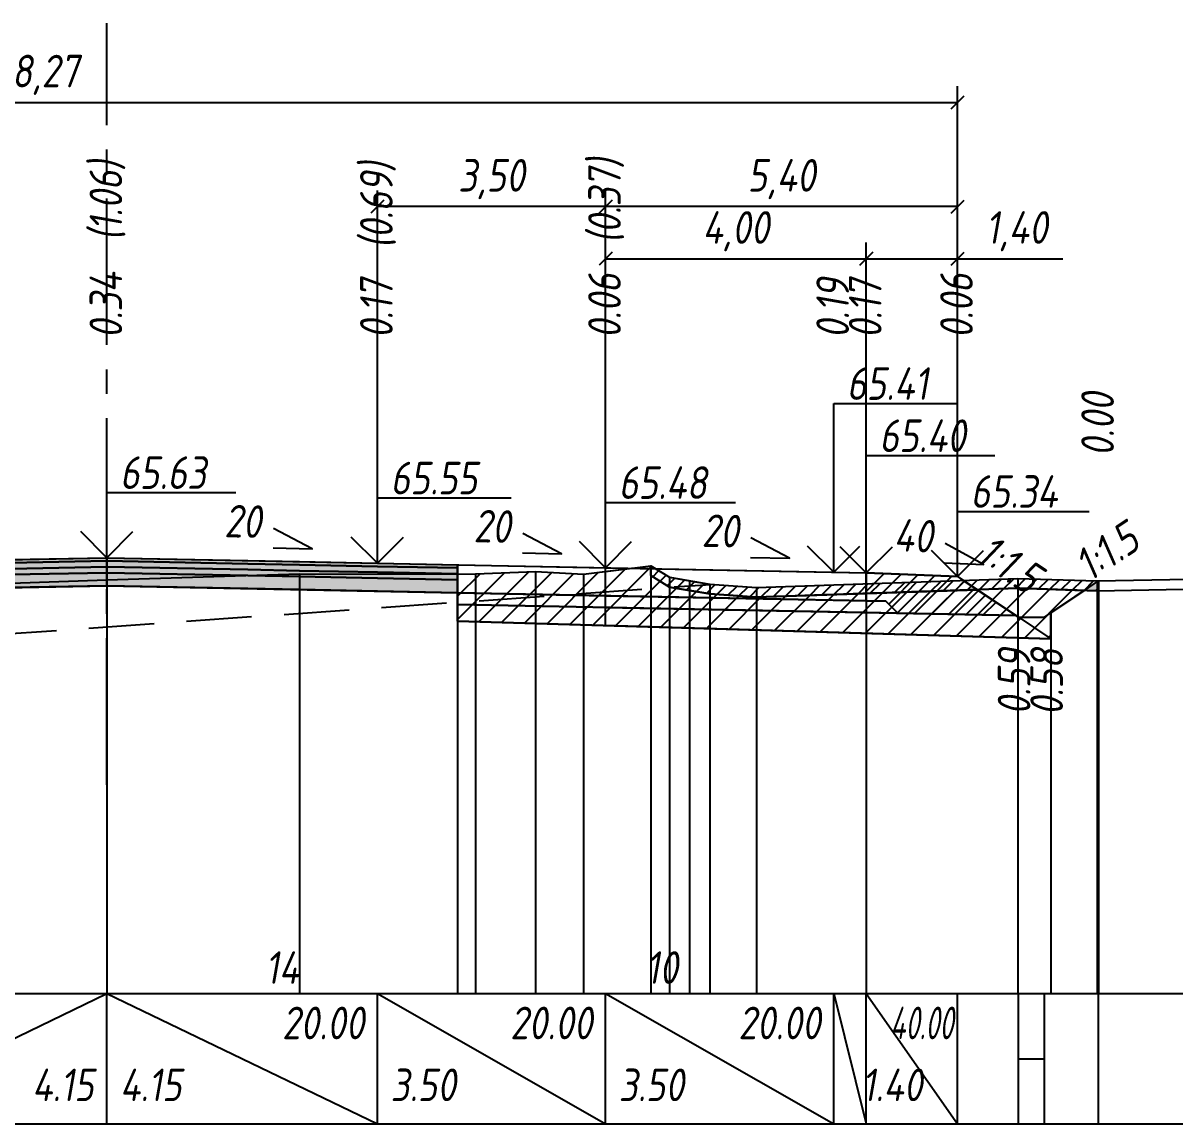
# Model space of a CAD drawing. Extents: x -717 to 1451, y -133302 to 233.
# Drawn here: x 190.6 to 278.9, y -125533 to -125448.5 of the extents above; entities that cross this region are included whole.
import ezdxf
from ezdxf.enums import TextEntityAlignment as Align

# ---------------------------------------------------------------- set-up
doc = ezdxf.new("R2010")
doc.units = 0
doc.linetypes.add('осевая2', pattern=[1.125, 0.75, -0.125, 0.125, -0.125])
doc.linetypes.add('штриховая', pattern=[0.75, 0.5, -0.25])
for name, color, linetype in [('Интерполированный поперечник', 2, 'Continuous'), ('Код_514', 1, 'Continuous'), ('Контур_0', 7, 'Continuous'), ('Контур_2564', 7, 'Continuous'), ('Контур_2660', 7, 'Continuous'), ('Контур_2665', 7, 'Continuous'), ('Контур_400', 7, 'Continuous'), ('Контур_508', 7, 'Continuous'), ('Контур_512', 7, 'Continuous'), ('Контур_513', 7, 'Continuous'), ('Красный поперечник', 1, 'Continuous'), ('Объём_2501', 7, 'Continuous'), ('Объём_2564', 7, 'Continuous'), ('Объём_2650', 7, 'Continuous'), ('Объём_2660', 7, 'Continuous'), ('Объём_2661', 7, 'Continuous'), ('Объём_2662', 7, 'Continuous'), ('Объём_2663', 7, 'Continuous'), ('Объём_2664', 7, 'Continuous'), ('Объём_2665', 7, 'Continuous'), ('Объём_2666', 7, 'Continuous'), ('Объём_2667', 7, 'Continuous'), ('Объём_2668', 7, 'Continuous'), ('Объём_2669', 7, 'Continuous'), ('Объём_2675', 7, 'Continuous'), ('Объём_2753', 7, 'Continuous'), ('Ось', 1, 'осевая2'), ('Откосы', 7, 'Continuous'), ('Отметки покрытия', 7, 'Continuous'), ('Рабочие отметки', 7, 'Continuous'), ('Рабочие отметки доп.', 7, 'Continuous'), ('Слои выравнивания', 7, 'Continuous'), ('Таблица', 7, 'Continuous'), ('Уклоны проезжей части', 7, 'Continuous'), ('Черный поперечник', 3, 'Continuous')]:
    doc.layers.add(name, color=color, linetype=linetype)
for name, color, linetype, true_color in [('Контур_2540', 2, 'Continuous', 0xffff00), ('Контур_2560', 2, 'Continuous', 0xffff00), ('Контур_2561', 7, 'Continuous', 0xff8040), ('Контур_2562', 3, 'Continuous', 0x00ff00), ('Контур_2563', 7, 'Continuous', 0xff8000), ('Контур_2570', 7, 'Continuous', 0x80ff00), ('Контур_2725', 7, 'Continuous', 0x323232), ('Контур_2736', 4, 'Continuous', 0x00ffff), ('Контур_2737', 4, 'Continuous', 0x00ffff), ('Контур_2738', 4, 'Continuous', 0x00ffff), ('Контур_2739', 4, 'Continuous', 0x00ffff), ('Контур_2741', 4, 'Continuous', 0x00ffff), ('Контур_2742', 4, 'Continuous', 0x00ffff), ('Контур_2743', 4, 'Continuous', 0x00ffff), ('Контур_2744', 7, 'Continuous', 0xa4ffff), ('Контур_2745', 7, 'Continuous', 0xa4ffff), ('Контур_2747', 4, 'Continuous', 0x00ffff), ('Контур_2748', 4, 'Continuous', 0x00ffff), ('Контур_2749', 4, 'Continuous', 0x00ffff), ('Контур_2750', 4, 'Continuous', 0x00ffff), ('Контур_2751', 4, 'Continuous', 0x00ffff), ('Контур_2752', 4, 'Continuous', 0x00ffff), ('Контур_2760', 7, 'Continuous', 0x323232), ('Контур_2761', 7, 'Continuous', 0x323232), ('Контур_2762', 7, 'Continuous', 0x323232), ('Контур_2763', 7, 'Continuous', 0x323232), ('Контур_402', 7, 'Continuous', 0xff6464), ('Контур_703', 4, 'Continuous', 0x00ffff), ('Контур_705', 4, 'Continuous', 0x00ffff), ('Контур_707', 4, 'Continuous', 0x00ffff), ('Контур_720', 131, 'Continuous', 0xaaffff), ('Объём_2500', 7, 'Continuous', 0xc0c0c0), ('Объём_2520', 7, 'Continuous', 0x80ffff), ('Объём_2540', 2, 'Continuous', 0xffff00), ('Объём_2560', 2, 'Continuous', 0xffff00), ('Объём_2561', 7, 'Continuous', 0xff8040), ('Объём_2562', 3, 'Continuous', 0x00ff00), ('Объём_2563', 7, 'Continuous', 0xff8000), ('Объём_2570', 7, 'Continuous', 0x80ff00), ('Объём_2600', 7, 'Continuous', 0x808000), ('Объём_2746', 2, 'Continuous', 0xffff00)]:
    doc.layers.add(name, color=color, linetype=linetype, true_color=true_color)
doc.styles.get("Standard").update_dxf_attribs({"font": 'txt', "height": 2.5})
doc.styles.add('М', font='romand.shx', dxfattribs={"width": 0.8, "oblique": 10, "height": 2.5})
doc.dimstyles.new('ISO-25', dxfattribs={"dimtxt": 2.5, "dimasz": 2.5, "dimexe": 1.25, "dimexo": 0.625, "dimtad": 1, "dimtxsty": 'Standard', "dimcen": 2.5, "dimadec": 0, "dimazin": 0, "dimtfac": 1, "dimtmove": 0, "dimatfit": 3, "dimfxl": 1, "dimarcsym": 0})

# ---------------------------------------------------------------- blocks, each defined once
blk = doc.blocks.new('_Oblique')
at = {"color": 0, "linetype": 'ByBlock', "lineweight": -2}
blk.add_line((-0.5, -0.5), (0.5, 0.5), dxfattribs=at)
blk = doc.blocks.new('*D3964')
at = {"color": 0, "lineweight": -2, "transparency": 16777216}
for p, q in [((255.244, -125490.149), (255.244, -125465.359)), ((262.244, -125490.429), (262.244, -125465.359)), ((255.244, -125466.609), (262.244, -125466.609)), ((262.244, -125466.609), (270.324, -125466.609))]:
    blk.add_line(p, q, dxfattribs=at)
at = {"layer": 'Defpoints', "color": 0, "transparency": 16777216}
for p in [(262.244, -125466.609), (255.244, -125490.774), (262.244, -125491.054)]:
    blk.add_point(p, dxfattribs=at)
at = {"color": 0, "lineweight": -2, "transparency": 16777216, "rotation": 180}
blk.add_blockref('_Oblique', (255.244, -125466.609), dxfattribs=at)
at = {"color": 0, "lineweight": -2, "transparency": 16777216}
blk.add_blockref('_Oblique', (262.244, -125466.609), dxfattribs=at)
at = {"color": 0, "transparency": 16777216, "insert": (266.784, -125464.496), "char_height": 2.5, "width": 8.75, "attachment_point": 5, "style": 'М'}
blk.add_mtext('1,40', dxfattribs=at)
blk = doc.blocks.new('*D3966')
at = {"color": 0, "lineweight": -2, "transparency": 16777216}
for p, q in [((235.244, -125489.749), (235.244, -125465.359)), ((255.244, -125490.149), (255.244, -125465.359)), ((235.244, -125466.609), (255.244, -125466.609))]:
    blk.add_line(p, q, dxfattribs=at)
at = {"layer": 'Defpoints', "color": 0, "transparency": 16777216}
for p in [(255.244, -125466.609), (235.244, -125490.374), (255.244, -125490.774)]:
    blk.add_point(p, dxfattribs=at)
at = {"color": 0, "lineweight": -2, "transparency": 16777216, "rotation": 180}
blk.add_blockref('_Oblique', (235.244, -125466.609), dxfattribs=at)
at = {"color": 0, "lineweight": -2, "transparency": 16777216}
blk.add_blockref('_Oblique', (255.244, -125466.609), dxfattribs=at)
at = {"color": 0, "transparency": 16777216, "insert": (245.244, -125464.496), "char_height": 2.5, "width": 9.16667, "attachment_point": 5, "style": 'М'}
blk.add_mtext('4,00', dxfattribs=at)
blk = doc.blocks.new('*D3968')
at = {"color": 0, "lineweight": -2, "transparency": 16777216}
for p, q in [((217.744, -125489.399), (217.744, -125461.359)), ((235.244, -125489.749), (235.244, -125461.359)), ((235.244, -125462.609), (217.744, -125462.609))]:
    blk.add_line(p, q, dxfattribs=at)
at = {"layer": 'Defpoints', "color": 0, "transparency": 16777216}
for p in [(217.744, -125462.609), (217.744, -125490.024), (235.244, -125490.374)]:
    blk.add_point(p, dxfattribs=at)
at = {"color": 0, "lineweight": -2, "transparency": 16777216, "rotation": 180}
blk.add_blockref('_Oblique', (217.744, -125462.609), dxfattribs=at)
at = {"color": 0, "lineweight": -2, "transparency": 16777216}
blk.add_blockref('_Oblique', (235.244, -125462.609), dxfattribs=at)
at = {"color": 0, "transparency": 16777216, "insert": (226.494, -125460.496), "char_height": 2.5, "width": 9.58333, "attachment_point": 5, "style": 'М'}
blk.add_mtext('3,50', dxfattribs=at)
blk = doc.blocks.new('*D3969')
at = {"color": 0, "lineweight": -2, "transparency": 16777216}
for p, q in [((235.244, -125489.749), (235.244, -125461.359)), ((262.244, -125490.429), (262.244, -125461.359)), ((262.244, -125462.609), (235.244, -125462.609))]:
    blk.add_line(p, q, dxfattribs=at)
at = {"layer": 'Defpoints', "color": 0, "transparency": 16777216}
for p in [(235.244, -125462.609), (235.244, -125490.374), (262.244, -125491.054)]:
    blk.add_point(p, dxfattribs=at)
at = {"color": 0, "lineweight": -2, "transparency": 16777216, "rotation": 180}
blk.add_blockref('_Oblique', (235.244, -125462.609), dxfattribs=at)
at = {"color": 0, "lineweight": -2, "transparency": 16777216}
blk.add_blockref('_Oblique', (262.244, -125462.609), dxfattribs=at)
at = {"color": 0, "transparency": 16777216, "insert": (248.744, -125460.496), "char_height": 2.5, "width": 9.58333, "attachment_point": 5, "style": 'М'}
blk.add_mtext('5,40', dxfattribs=at)
blk = doc.blocks.new('*D3971')
at = {"color": 0, "lineweight": -2, "transparency": 16777216}
for p, q in [((120.901, -125490.863), (120.901, -125453.359)), ((262.244, -125490.429), (262.244, -125453.359)), ((120.901, -125454.609), (262.244, -125454.609))]:
    blk.add_line(p, q, dxfattribs=at)
at = {"layer": 'Defpoints', "color": 0, "transparency": 16777216}
for p in [(262.244, -125454.609), (120.901, -125491.488), (262.244, -125491.054)]:
    blk.add_point(p, dxfattribs=at)
at = {"color": 0, "lineweight": -2, "transparency": 16777216, "rotation": 180}
blk.add_blockref('_Oblique', (120.901, -125454.609), dxfattribs=at)
at = {"color": 0, "lineweight": -2, "transparency": 16777216}
blk.add_blockref('_Oblique', (262.244, -125454.609), dxfattribs=at)
at = {"color": 0, "transparency": 16777216, "insert": (191.572, -125452.496), "char_height": 2.5, "width": 12.5, "attachment_point": 5, "style": 'М'}
blk.add_mtext('28,27', dxfattribs=at)

msp = doc.modelspace()

# ---------------------------------------------------------------- hatches: boundary and pattern name
at = {"layer": 'Объём_2563'}
h = msp.add_hatch(dxfattribs=at)
h.set_pattern_fill('ANSI31', color=256, scale=0.3)
h.paths.add_polyline_path([(136.325, -125493.81), (115.577, -125494.225), (120.901, -125490.676), (123.727, -125490.353), (123.727, -125490.853), (123.227, -125490.853), (123.227, -125491.853), (124.627, -125491.853), (124.627, -125491.285), (133.623, -125491.107), (133.623, -125491.647), (135.023, -125491.647), (135.023, -125491.025), (137.844, -125490.899), (137.845, -125491.713), (137.345, -125491.713), (137.346, -125492.713), (138.744, -125492.712), (138.744, -125492.862), (137.244, -125492.892)])
h.paths.add_polyline_path([(256.744, -125492.892), (255.244, -125492.862), (255.244, -125490.712), (262.244, -125490.992), (266.744, -125493.992), (257.662, -125493.81)])
at = {"layer": 'Объём_2570'}
h = msp.add_hatch(dxfattribs=at)
h.set_pattern_fill('ANSI31', color=256, scale=0.2)
h.paths.add_polyline_path([(121.611, -125493.934), (109.49, -125500.368), (105.783, -125501.996), (105, -125502.026), (105, -125501.276), (105.783, -125501.246), (109.49, -125499.618), (121.611, -125493.184)])
h.paths.add_polyline_path([(273.067, -125492.08), (272.957, -125492.082), (266.87, -125491.896), (246.831, -125492.572), (243.254, -125492.329), (240.144, -125491.798), (238.73, -125490.916), (238.73, -125490.166), (240.144, -125491.048), (243.254, -125491.579), (246.831, -125491.822), (266.87, -125491.146), (272.957, -125491.332), (273.067, -125491.33)])
at = {"layer": 'Объём_2600'}
h = msp.add_hatch(dxfattribs=at)
h.set_pattern_fill('ANSI31', color=6, scale=0.4)
h.paths.add_polyline_path([(139.664, -125495.317), (117.769, -125495.974), (121.611, -125493.934), (121.611, -125493.184), (130.175, -125492.922), (139.164, -125492.103), (139.664, -125492.853)])
h.paths.add_polyline_path([(269.41, -125493.768), (269.41, -125495.769), (223.896, -125494.404), (223.896, -125490.818), (225.266, -125490.774), (229.865, -125490.598), (233.556, -125490.813), (238.73, -125490.166), (238.73, -125490.916), (240.144, -125491.798), (243.254, -125492.329), (246.831, -125492.572), (266.87, -125491.896), (271.984, -125492.052)])
h = msp.add_hatch(dxfattribs=at)
h.set_pattern_fill('HONEY', color=5, scale=0.3)
h.paths.add_polyline_path([(105, -125501.276), (112.727, -125496.125), (117.769, -125495.974), (109.49, -125500.368), (105.783, -125501.996), (105, -125502.026)])
h.paths.add_polyline_path([(272.957, -125492.082), (271.984, -125492.052), (273.067, -125491.33), (273.067, -125492.08)])
at = {"layer": 'Слои выравнивания'}
for color, points in [(2, [(142.321, -125490.64), (158.342, -125490.32), (158.744, -125490.312), (175.72, -125489.972), (176.244, -125489.962), (189.634, -125489.694), (196.994, -125489.547), (196.994, -125489.797), (189.634, -125489.944), (176.244, -125490.212), (175.72, -125490.222), (158.744, -125490.562), (158.342, -125490.57), (142.321, -125490.89)]), (3, [(142.321, -125490.89), (158.342, -125490.57), (158.744, -125490.562), (175.72, -125490.222), (176.244, -125490.212), (189.634, -125489.944), (196.994, -125489.797), (196.994, -125490.247), (189.634, -125490.394), (176.244, -125490.662), (175.72, -125490.672), (158.744, -125491.012), (158.342, -125491.02), (142.321, -125491.34)]), (2, [(196.994, -125489.547), (207.811, -125489.763), (211.778, -125489.843), (217.744, -125489.962), (223.896, -125490.085), (223.896, -125490.335), (217.744, -125490.212), (211.778, -125490.093), (207.811, -125490.013), (196.994, -125489.797)]), (3, [(196.994, -125489.797), (207.811, -125490.013), (211.778, -125490.093), (217.744, -125490.212), (223.896, -125490.335), (223.896, -125490.785), (217.744, -125490.662), (211.778, -125490.543), (207.811, -125490.463), (196.994, -125490.247)]), (4, [(142.321, -125491.34), (158.342, -125491.02), (158.744, -125491.012), (175.72, -125490.672), (176.244, -125490.662), (189.634, -125490.394), (196.994, -125490.247), (196.994, -125490.697), (189.634, -125490.844), (176.244, -125491.112), (175.72, -125491.122), (158.744, -125491.462), (158.342, -125491.47), (142.321, -125491.79)]), (5, [(142.321, -125491.79), (158.342, -125491.47), (158.744, -125491.462), (175.72, -125491.122), (176.244, -125491.112), (189.634, -125490.844), (196.994, -125490.697), (196.994, -125491.697), (189.634, -125491.844), (176.244, -125492.112), (175.72, -125492.122), (158.744, -125492.462), (158.342, -125492.47), (142.321, -125492.79)]), (4, [(196.994, -125490.247), (207.811, -125490.463), (211.778, -125490.543), (217.744, -125490.662), (223.896, -125490.785), (223.896, -125491.235), (217.744, -125491.112), (211.778, -125490.993), (207.811, -125490.913), (196.994, -125490.697)]), (5, [(196.994, -125490.697), (207.811, -125490.913), (211.778, -125490.993), (217.744, -125491.112), (223.896, -125491.235), (223.896, -125492.235), (217.744, -125492.112), (211.778, -125491.993), (207.811, -125491.913), (196.994, -125491.697)])]:
    msp.add_hatch(color=color, dxfattribs=at).paths.add_polyline_path(points)

# ---------------------------------------------------------------- linework, layer by layer
at = {"layer": 'Интерполированный поперечник', "linetype": 'штриховая', "ltscale": 10, "flags": 128}
msp.add_lwpolyline([(105.843, -125501.249), (243.326, -125491.596)], dxfattribs=at)
at = {"layer": 'Код_514'}
for p, q in [((176.244, -125533), (196.994, -125523)), ((196.994, -125533), (196.994, -125523)), ((196.994, -125523), (217.744, -125533)), ((217.744, -125533), (217.744, -125523)), ((217.744, -125523), (235.244, -125533)), ((235.244, -125533), (235.244, -125523)), ((235.244, -125523), (252.744, -125533)), ((252.744, -125533), (252.744, -125523)), ((252.744, -125523), (255.244, -125533)), ((255.244, -125533), (255.244, -125523)), ((255.244, -125523), (262.244, -125533)), ((262.244, -125533), (262.244, -125523)), ((266.909, -125533), (266.909, -125523)), ((268.909, -125533), (268.909, -125523)), ((273.067, -125533), (273.067, -125523)), ((266.909, -125528), (268.909, -125528))]:
    msp.add_line(p, q, dxfattribs=at)
at = {"layer": 'Контур_0', "color": 250, "flags": 128}
for points in [[(223.896, -125490.085), (255.244, -125490.712), (255.244, -125492.862), (223.896, -125492.235), (223.896, -125490.085), (223.896, -125490.085)], [(235.244, -125492.462), (256.744, -125492.892), (257.662, -125493.81), (223.896, -125493.135), (223.896, -125492.235), (235.244, -125492.462), (235.244, -125492.462)]]:
    msp.add_lwpolyline(points, dxfattribs=at)
at = {"layer": 'Контур_0', "flags": 128}
for points in [[(262.244, -125490.992), (262.686, -125491.287), (262.686, -125491.287), (262.686, -125491.287), (262.686, -125491.287), (262.686, -125491.287), (262.686, -125491.287), (262.686, -125491.287), (262.686, -125491.287), (262.686, -125491.287), (262.686, -125491.287), (262.686, -125491.287), (262.686, -125491.287), (262.686, -125491.287), (262.686, -125491.287), (266.909, -125494.102)], [(262.244, -125490.992), (262.686, -125491.287), (262.686, -125491.287), (262.686, -125491.287), (262.686, -125491.287), (262.686, -125491.287), (262.686, -125491.287), (262.686, -125491.287), (262.686, -125491.287), (262.686, -125491.287), (262.686, -125491.287), (262.686, -125491.287), (262.686, -125491.287), (262.686, -125491.287), (262.686, -125491.287), (266.909, -125494.102), (268.909, -125494.102), (273.067, -125491.33), (273.067, -125491.33), (273.067, -125491.33), (273.067, -125491.33), (273.067, -125491.33), (273.067, -125491.33), (273.067, -125491.33), (273.067, -125491.33), (273.067, -125491.33), (273.067, -125491.33), (273.067, -125491.33), (273.067, -125491.33), (273.067, -125491.33)], [(255.244, -125492.862), (256.744, -125492.892), (257.662, -125493.81), (266.744, -125493.992)]]:
    msp.add_lwpolyline(points, dxfattribs=at)
at = {"layer": 'Контур_2540', "flags": 128}
msp.add_lwpolyline([(266.744, -125493.992), (269.41, -125495.769), (223.896, -125494.404), (223.896, -125493.135), (266.744, -125493.992), (266.744, -125493.992)], dxfattribs=at)
at = {"layer": 'Контур_2560', "flags": 128}
msp.add_lwpolyline([(255.244, -125490.712), (262.244, -125490.992), (262.244, -125490.992), (262.244, -125490.992)], dxfattribs=at)
at = {"layer": 'Контур_2561', "flags": 128}
msp.add_lwpolyline([(255.244, -125490.712), (255.244, -125490.712), (262.244, -125490.992), (262.244, -125490.992), (255.244, -125490.712)], dxfattribs=at)
at = {"layer": 'Контур_2562', "flags": 128}
msp.add_lwpolyline([(262.244, -125490.992), (262.244, -125490.992), (262.244, -125490.992), (262.244, -125490.992), (262.244, -125490.992)], dxfattribs=at)
at = {"layer": 'Контур_2563', "flags": 128}
msp.add_lwpolyline([(256.744, -125492.892), (255.244, -125492.862), (255.244, -125490.712), (262.244, -125490.992), (266.744, -125493.992), (257.662, -125493.81), (256.744, -125492.892), (256.744, -125492.892)], dxfattribs=at)
at = {"layer": 'Контур_2564', "flags": 128}
msp.add_lwpolyline([(255.244, -125490.712), (262.244, -125490.992)], dxfattribs=at)
at = {"layer": 'Контур_2570', "flags": 128}
msp.add_lwpolyline([(189.634, -125491.49), (196.994, -125491.257), (211.778, -125490.787), (223.896, -125490.818), (225.266, -125490.774), (229.865, -125490.598), (233.556, -125490.813), (238.73, -125490.166), (238.73, -125490.916), (240.144, -125491.798), (241.69, -125492.061), (243.254, -125492.329), (243.254, -125492.329), (246.831, -125492.572), (266.87, -125491.896), (272.957, -125492.082), (298.067, -125491.607)], dxfattribs=at)
at = {"layer": 'Контур_2660', "flags": 128}
msp.add_lwpolyline([(223.896, -125494.404), (269.41, -125495.769)], dxfattribs=at)
at = {"layer": 'Контур_2665', "flags": 128}
msp.add_lwpolyline([(262.244, -125490.992), (262.244, -125490.992)], dxfattribs=at)
at = {"layer": 'Контур_2725', "flags": 128}
msp.add_lwpolyline([(139.664, -125492.894), (141.244, -125492.862), (141.244, -125492.816), (142.321, -125492.79), (158.342, -125492.47), (158.744, -125492.462), (175.72, -125492.122), (176.244, -125492.112), (189.634, -125491.844), (196.994, -125491.697), (207.811, -125491.913), (211.778, -125491.993), (217.744, -125492.112), (223.896, -125492.235)], dxfattribs=at)
at = {"layer": 'Контур_2736', "flags": 128}
for points in [[(262.244, -125490.992), (262.686, -125491.287)], [(262.686, -125491.287), (266.909, -125494.102)]]:
    msp.add_lwpolyline(points, dxfattribs=at)
at = {"layer": 'Контур_2737', "flags": 128}
msp.add_lwpolyline([(262.686, -125491.287), (262.686, -125491.287)], dxfattribs=at)
at = {"layer": 'Контур_2738', "flags": 128}
msp.add_lwpolyline([(262.686, -125491.287), (262.686, -125491.287)], dxfattribs=at)
at = {"layer": 'Контур_2739', "flags": 128}
msp.add_lwpolyline([(262.686, -125491.287), (262.686, -125491.287)], dxfattribs=at)
at = {"layer": 'Контур_2741', "flags": 128}
msp.add_lwpolyline([(273.067, -125491.33), (273.067, -125491.33)], dxfattribs=at)
at = {"layer": 'Контур_2742', "flags": 128}
msp.add_lwpolyline([(273.067, -125491.33), (273.067, -125491.33)], dxfattribs=at)
at = {"layer": 'Контур_2743', "flags": 128}
msp.add_lwpolyline([(273.067, -125491.33), (273.067, -125491.33)], dxfattribs=at)
at = {"layer": 'Контур_2744', "flags": 128}
msp.add_lwpolyline([(273.067, -125491.33), (273.067, -125491.33)], dxfattribs=at)
msp.add_lwpolyline([(273.067, -125491.33), (273.067, -125491.33)], dxfattribs=at)
msp.add_lwpolyline([(273.067, -125491.33), (273.067, -125491.33)], dxfattribs=at)
msp.add_lwpolyline([(273.067, -125491.33), (273.067, -125491.33)], dxfattribs=at)
msp.add_lwpolyline([(273.067, -125491.33), (273.067, -125491.33)], dxfattribs=at)
msp.add_lwpolyline([(273.067, -125491.33), (273.067, -125491.33)], dxfattribs=at)
at = {"layer": 'Контур_2745', "flags": 128}
msp.add_lwpolyline([(262.686, -125491.287), (262.686, -125491.287)], dxfattribs=at)
msp.add_lwpolyline([(262.686, -125491.287), (262.686, -125491.287)], dxfattribs=at)
msp.add_lwpolyline([(262.686, -125491.287), (262.686, -125491.287)], dxfattribs=at)
msp.add_lwpolyline([(262.686, -125491.287), (262.686, -125491.287)], dxfattribs=at)
msp.add_lwpolyline([(262.686, -125491.287), (262.686, -125491.287)], dxfattribs=at)
msp.add_lwpolyline([(262.686, -125491.287), (262.686, -125491.287)], dxfattribs=at)
at = {"layer": 'Контур_2747', "flags": 128}
msp.add_lwpolyline([(262.686, -125491.287), (262.686, -125491.287)], dxfattribs=at)
at = {"layer": 'Контур_2748', "flags": 128}
msp.add_lwpolyline([(262.686, -125491.287), (262.686, -125491.287)], dxfattribs=at)
at = {"layer": 'Контур_2749', "flags": 128}
msp.add_lwpolyline([(262.686, -125491.287), (262.686, -125491.287)], dxfattribs=at)
at = {"layer": 'Контур_2750', "flags": 128}
msp.add_lwpolyline([(273.067, -125491.33), (273.067, -125491.33)], dxfattribs=at)
at = {"layer": 'Контур_2751', "flags": 128}
msp.add_lwpolyline([(273.067, -125491.33), (273.067, -125491.33)], dxfattribs=at)
at = {"layer": 'Контур_2752', "flags": 128}
msp.add_lwpolyline([(273.067, -125491.33), (273.067, -125491.33)], dxfattribs=at)
at = {"layer": 'Контур_2760', "flags": 128}
msp.add_lwpolyline([(139.664, -125490.694), (141.244, -125490.662), (142.321, -125490.64), (158.342, -125490.32), (158.744, -125490.312), (175.72, -125489.972), (176.244, -125489.962), (189.634, -125489.694), (196.994, -125489.547), (207.811, -125489.763), (211.778, -125489.843), (217.744, -125489.962), (223.896, -125490.085)], dxfattribs=at)
at = {"layer": 'Контур_2761', "flags": 128}
msp.add_lwpolyline([(139.664, -125490.944), (141.244, -125490.912), (142.321, -125490.89), (158.342, -125490.57), (158.744, -125490.562), (175.72, -125490.222), (176.244, -125490.212), (189.634, -125489.944), (196.994, -125489.797), (207.811, -125490.013), (211.778, -125490.093), (217.744, -125490.212), (223.896, -125490.335)], dxfattribs=at)
at = {"layer": 'Контур_2762', "flags": 128}
msp.add_lwpolyline([(139.664, -125491.394), (141.244, -125491.362), (142.321, -125491.34), (158.342, -125491.02), (158.744, -125491.012), (175.72, -125490.672), (176.244, -125490.662), (189.634, -125490.394), (196.994, -125490.247), (207.811, -125490.463), (211.778, -125490.543), (217.744, -125490.662), (223.896, -125490.785)], dxfattribs=at)
at = {"layer": 'Контур_2763', "flags": 128}
msp.add_lwpolyline([(139.664, -125491.844), (141.244, -125491.812), (142.321, -125491.79), (158.342, -125491.47), (158.744, -125491.462), (175.72, -125491.122), (176.244, -125491.112), (189.634, -125490.844), (196.994, -125490.697), (207.811, -125490.913), (211.778, -125490.993), (217.744, -125491.112), (223.896, -125491.235)], dxfattribs=at)
at = {"layer": 'Контур_400', "flags": 128}
for points in [[(138.744, -125490.712), (141.244, -125490.662), (141.244, -125490.662), (158.744, -125490.312), (158.744, -125490.312), (158.744, -125490.312), (158.744, -125490.312), (176.244, -125489.962), (196.994, -125489.547)], [(196.994, -125489.547), (217.744, -125489.962), (235.244, -125490.312), (235.244, -125490.312), (235.244, -125490.312), (235.244, -125490.312), (252.744, -125490.662), (252.744, -125490.662), (255.244, -125490.712)]]:
    msp.add_lwpolyline(points, dxfattribs=at)
at = {"layer": 'Контур_402', "flags": 128}
msp.add_lwpolyline([(112.727, -125496.125), (139.664, -125495.317), (139.664, -125492.894), (141.244, -125492.862), (141.244, -125492.816), (142.321, -125492.79), (196.994, -125491.697), (223.896, -125492.235), (223.896, -125494.404), (269.41, -125495.769)], dxfattribs=at)
at = {"layer": 'Контур_508', "flags": 128}
msp.add_lwpolyline([(105, -125501.276), (112.727, -125496.125), (139.664, -125495.317), (139.664, -125492.894), (141.244, -125492.862), (141.244, -125492.816), (142.321, -125492.79), (196.994, -125491.697), (223.896, -125492.235), (223.896, -125494.404), (269.41, -125495.769), (269.41, -125493.768), (273.067, -125491.33)], dxfattribs=at)
at = {"layer": 'Контур_512', "flags": 128}
msp.add_lwpolyline([(223.896, -125494.404), (269.41, -125495.769), (269.41, -125493.768), (273.067, -125491.33)], dxfattribs=at)
at = {"layer": 'Контур_513', "flags": 128}
msp.add_lwpolyline([(105, -125501.276), (112.727, -125496.125), (139.664, -125495.317), (139.664, -125492.894), (141.244, -125492.862), (141.244, -125492.816), (142.321, -125492.79), (196.994, -125491.697), (223.896, -125492.235), (223.896, -125494.404), (269.41, -125495.769), (269.41, -125493.768), (273.067, -125491.33)], dxfattribs=at)
at = {"layer": 'Контур_703', "flags": 128}
msp.add_lwpolyline([(262.244, -125490.992), (262.686, -125491.287)], dxfattribs=at)
at = {"layer": 'Контур_705', "flags": 128}
msp.add_lwpolyline([(262.686, -125491.287), (262.686, -125491.287)], dxfattribs=at)
at = {"layer": 'Контур_707', "flags": 128}
msp.add_lwpolyline([(268.909, -125494.102), (273.067, -125491.33)], dxfattribs=at)
at = {"layer": 'Контур_720', "flags": 128}
msp.add_lwpolyline([(266.909, -125494.102), (268.909, -125494.102)], dxfattribs=at)
at = {"layer": 'Красный поперечник'}
for p, q in [((176.244, -125489.962), (196.994, -125489.547)), ((196.994, -125489.547), (217.744, -125489.962)), ((217.744, -125489.962), (235.244, -125490.312)), ((235.244, -125490.312), (252.744, -125490.662)), ((252.744, -125490.662), (255.244, -125490.712)), ((255.244, -125490.712), (262.244, -125490.992)), ((262.244, -125490.992), (266.909, -125494.102)), ((268.909, -125494.102), (273.067, -125491.33)), ((273.067, -125491.33), (273.067, -125523)), ((266.909, -125494.102), (268.909, -125494.102)), ((269.41, -125493.768), (269.41, -125523)), ((223.896, -125494.404), (223.896, -125523)), ((269.41, -125495.769), (269.41, -125523))]:
    msp.add_line(p, q, dxfattribs=at)
at = {"layer": 'Объём_2500', "color": 250, "flags": 128}
for points in [[(223.896, -125490.085), (255.244, -125490.712), (255.244, -125492.862), (223.896, -125492.235), (223.896, -125490.085), (223.896, -125490.085)], [(235.244, -125490.312), (255.244, -125490.712), (255.244, -125492.862), (235.244, -125492.462), (235.244, -125490.312)]]:
    msp.add_lwpolyline(points, dxfattribs=at)
at = {"layer": 'Объём_2501', "flags": 128}
for points in [[(138.744, -125490.712), (141.244, -125490.662), (141.244, -125490.662), (158.744, -125490.312), (158.744, -125490.312), (158.744, -125490.312), (158.744, -125490.312), (176.244, -125489.962), (196.994, -125489.547)], [(196.994, -125489.547), (217.744, -125489.962), (235.244, -125490.312), (235.244, -125490.312), (235.244, -125490.312), (235.244, -125490.312), (252.744, -125490.662), (252.744, -125490.662), (255.244, -125490.712)], [(235.244, -125490.312), (252.744, -125490.662), (252.744, -125490.662), (255.244, -125490.712)]]:
    msp.add_lwpolyline(points, dxfattribs=at)
at = {"layer": 'Объём_2520', "color": 250, "flags": 128}
for points in [[(235.244, -125492.462), (256.744, -125492.892), (257.662, -125493.81), (223.896, -125493.135), (223.896, -125492.235), (235.244, -125492.462), (235.244, -125492.462)], [(235.244, -125492.462), (256.744, -125492.892), (257.662, -125493.81), (235.244, -125493.362), (235.244, -125492.462)]]:
    msp.add_lwpolyline(points, dxfattribs=at)
at = {"layer": 'Объём_2540', "flags": 128}
for points in [[(266.744, -125493.992), (269.41, -125495.769), (223.896, -125494.404), (223.896, -125493.135), (266.744, -125493.992), (266.744, -125493.992)], [(235.244, -125493.362), (266.744, -125493.992), (266.744, -125493.992), (266.744, -125493.992), (269.41, -125495.769), (235.244, -125494.744), (235.244, -125493.362)]]:
    msp.add_lwpolyline(points, dxfattribs=at)
at = {"layer": 'Объём_2560', "flags": 128}
msp.add_lwpolyline([(255.244, -125490.712), (262.244, -125490.992), (262.244, -125490.992), (262.244, -125490.992)], dxfattribs=at)
msp.add_lwpolyline([(255.244, -125490.712), (262.244, -125490.992), (262.244, -125490.992), (262.244, -125490.992)], dxfattribs=at)
at = {"layer": 'Объём_2561', "flags": 128}
msp.add_lwpolyline([(255.244, -125490.712), (255.244, -125490.712), (262.244, -125490.992), (262.244, -125490.992), (255.244, -125490.712)], dxfattribs=at)
msp.add_lwpolyline([(255.244, -125490.712), (255.244, -125490.712), (262.244, -125490.992), (262.244, -125490.992), (255.244, -125490.712)], dxfattribs=at)
at = {"layer": 'Объём_2562', "flags": 128}
msp.add_lwpolyline([(262.244, -125490.992), (262.244, -125490.992), (262.244, -125490.992), (262.244, -125490.992), (262.244, -125490.992)], dxfattribs=at)
msp.add_lwpolyline([(262.244, -125490.992), (262.244, -125490.992), (262.244, -125490.992), (262.244, -125490.992), (262.244, -125490.992)], dxfattribs=at)
at = {"layer": 'Объём_2563', "flags": 128}
msp.add_lwpolyline([(256.744, -125492.892), (255.244, -125492.862), (255.244, -125490.712), (262.244, -125490.992), (266.744, -125493.992), (257.662, -125493.81), (256.744, -125492.892), (256.744, -125492.892)], dxfattribs=at)
at = {"layer": 'Объём_2563', "color": 250, "flags": 128}
msp.add_lwpolyline([(256.744, -125492.892), (255.244, -125492.862), (255.244, -125490.712), (262.244, -125490.992), (266.744, -125493.992), (257.662, -125493.81), (256.744, -125492.892), (256.744, -125492.892)], dxfattribs=at)
at = {"layer": 'Объём_2564', "flags": 128}
msp.add_lwpolyline([(255.244, -125490.712), (262.244, -125490.992)], dxfattribs=at)
msp.add_lwpolyline([(255.244, -125490.712), (262.244, -125490.992)], dxfattribs=at)
at = {"layer": 'Объём_2570', "flags": 128}
msp.add_lwpolyline([(273.067, -125492.08), (272.957, -125492.082), (266.87, -125491.896), (246.831, -125492.572), (243.254, -125492.329), (240.144, -125491.798), (238.73, -125490.916), (238.73, -125490.166), (240.144, -125491.048), (243.254, -125491.579), (246.831, -125491.822), (266.87, -125491.146), (272.957, -125491.332), (273.067, -125491.33), (273.067, -125492.08), (273.067, -125492.08)], dxfattribs=at)
msp.add_lwpolyline([(273.067, -125492.08), (272.957, -125492.082), (266.87, -125491.896), (246.831, -125492.572), (243.254, -125492.329), (240.144, -125491.798), (238.73, -125490.916), (238.73, -125490.166), (240.144, -125491.048), (243.254, -125491.579), (246.831, -125491.822), (266.87, -125491.146), (272.957, -125491.332), (273.067, -125491.33), (273.067, -125492.08), (273.067, -125492.08)], dxfattribs=at)
at = {"layer": 'Объём_2600', "flags": 128}
msp.add_lwpolyline([(272.957, -125492.082), (271.984, -125492.052), (273.067, -125491.33), (273.067, -125492.08), (272.957, -125492.082), (272.957, -125492.082)], dxfattribs=at)
msp.add_lwpolyline([(272.957, -125492.082), (271.984, -125492.052), (273.067, -125491.33), (273.067, -125492.08), (272.957, -125492.082), (272.957, -125492.082)], dxfattribs=at)
at = {"layer": 'Объём_2650', "color": 6, "flags": 128}
msp.add_lwpolyline([(269.41, -125493.768), (269.41, -125495.769), (223.896, -125494.404), (223.896, -125490.818), (225.266, -125490.774), (229.865, -125490.598), (233.556, -125490.813), (238.73, -125490.166), (238.73, -125490.916), (240.144, -125491.798), (243.254, -125492.329), (246.831, -125492.572), (266.87, -125491.896), (271.984, -125492.052), (269.41, -125493.768), (269.41, -125493.768)], dxfattribs=at)
at = {"layer": 'Объём_2650', "flags": 128}
msp.add_lwpolyline([(235.244, -125490.602), (238.73, -125490.166), (238.73, -125490.916), (240.144, -125491.798), (243.254, -125492.329), (246.831, -125492.572), (266.87, -125491.896), (271.984, -125492.052), (269.41, -125493.768), (269.41, -125493.768), (269.41, -125493.768), (269.41, -125495.769), (235.244, -125494.744), (235.244, -125490.602)], dxfattribs=at)
at = {"layer": 'Объём_2660', "flags": 128}
for points in [[(223.896, -125494.404), (269.41, -125495.769)], [(235.244, -125494.744), (269.41, -125495.769)]]:
    msp.add_lwpolyline(points, dxfattribs=at)
at = {"layer": 'Объём_2661', "flags": 128}
msp.add_lwpolyline([(262.244, -125490.992), (262.686, -125491.287), (266.909, -125494.102)], dxfattribs=at)
msp.add_lwpolyline([(262.244, -125490.992), (262.686, -125491.287), (266.909, -125494.102)], dxfattribs=at)
at = {"layer": 'Объём_2662', "flags": 128}
msp.add_lwpolyline([(268.909, -125494.102), (273.067, -125491.33)], dxfattribs=at)
msp.add_lwpolyline([(268.909, -125494.102), (273.067, -125491.33)], dxfattribs=at)
at = {"layer": 'Объём_2663', "flags": 128}
msp.add_lwpolyline([(266.909, -125494.102), (268.909, -125494.102)], dxfattribs=at)
msp.add_lwpolyline([(266.909, -125494.102), (268.909, -125494.102)], dxfattribs=at)
at = {"layer": 'Объём_2664', "flags": 128}
msp.add_lwpolyline([(266.909, -125494.102), (268.909, -125494.102)], dxfattribs=at)
msp.add_lwpolyline([(266.909, -125494.102), (268.909, -125494.102)], dxfattribs=at)
at = {"layer": 'Объём_2665', "flags": 128}
msp.add_lwpolyline([(262.244, -125490.992), (262.244, -125490.992)], dxfattribs=at)
msp.add_lwpolyline([(262.244, -125490.992), (262.244, -125490.992)], dxfattribs=at)
at = {"layer": 'Объём_2666', "flags": 128}
for points in [[(262.244, -125490.992), (262.686, -125491.287)], [(262.244, -125490.992), (262.686, -125491.287)], [(262.686, -125491.287), (266.909, -125494.102)], [(262.686, -125491.287), (266.909, -125494.102)]]:
    msp.add_lwpolyline(points, dxfattribs=at)
at = {"layer": 'Объём_2667', "flags": 128}
for points in [[(262.686, -125491.287), (262.686, -125491.287)], [(262.686, -125491.287), (262.686, -125491.287)], [(273.067, -125491.33), (273.067, -125491.33)], [(273.067, -125491.33), (273.067, -125491.33)]]:
    msp.add_lwpolyline(points, dxfattribs=at)
at = {"layer": 'Объём_2668', "flags": 128}
for points in [[(262.686, -125491.287), (262.686, -125491.287)], [(262.686, -125491.287), (262.686, -125491.287)], [(273.067, -125491.33), (273.067, -125491.33)], [(273.067, -125491.33), (273.067, -125491.33)]]:
    msp.add_lwpolyline(points, dxfattribs=at)
at = {"layer": 'Объём_2669', "flags": 128}
for points in [[(262.686, -125491.287), (262.686, -125491.287)], [(262.686, -125491.287), (262.686, -125491.287)], [(273.067, -125491.33), (273.067, -125491.33)], [(273.067, -125491.33), (273.067, -125491.33)]]:
    msp.add_lwpolyline(points, dxfattribs=at)
at = {"layer": 'Объём_2675', "flags": 128}
for points in [[(262.686, -125491.287), (262.686, -125491.287)], [(262.686, -125491.287), (262.686, -125491.287)], [(262.686, -125491.287), (262.686, -125491.287)], [(262.686, -125491.287), (262.686, -125491.287)], [(262.686, -125491.287), (262.686, -125491.287)], [(262.686, -125491.287), (262.686, -125491.287)], [(262.686, -125491.287), (262.686, -125491.287)], [(262.686, -125491.287), (262.686, -125491.287)], [(262.686, -125491.287), (262.686, -125491.287)], [(262.686, -125491.287), (262.686, -125491.287)], [(262.686, -125491.287), (262.686, -125491.287)], [(262.686, -125491.287), (262.686, -125491.287)], [(273.067, -125491.33), (273.067, -125491.33)], [(273.067, -125491.33), (273.067, -125491.33)], [(273.067, -125491.33), (273.067, -125491.33)], [(273.067, -125491.33), (273.067, -125491.33)], [(273.067, -125491.33), (273.067, -125491.33)], [(273.067, -125491.33), (273.067, -125491.33)], [(273.067, -125491.33), (273.067, -125491.33)], [(273.067, -125491.33), (273.067, -125491.33)], [(273.067, -125491.33), (273.067, -125491.33)], [(273.067, -125491.33), (273.067, -125491.33)], [(273.067, -125491.33), (273.067, -125491.33)], [(273.067, -125491.33), (273.067, -125491.33)]]:
    msp.add_lwpolyline(points, dxfattribs=at)
at = {"layer": 'Объём_2746', "flags": 128}
for points in [[(225.266, -125490.774), (229.865, -125490.598), (233.556, -125490.813), (237.246, -125490.352), (238.73, -125490.382), (238.73, -125490.916), (240.144, -125491.798), (243.254, -125492.329), (246.831, -125492.572), (263.757, -125492.001), (266.909, -125494.102), (268.909, -125494.102), (269.41, -125493.768), (269.41, -125495.769), (223.896, -125494.404), (223.896, -125490.818), (225.266, -125490.774), (225.266, -125490.774)], [(235.244, -125490.602), (237.246, -125490.352), (238.73, -125490.382), (238.73, -125490.916), (240.144, -125491.798), (243.254, -125492.329), (246.831, -125492.572), (263.757, -125492.001), (266.909, -125494.102), (268.909, -125494.102), (269.41, -125493.768), (269.41, -125495.769), (235.244, -125494.744), (235.244, -125490.602)]]:
    msp.add_lwpolyline(points, dxfattribs=at)
at = {"layer": 'Объём_2753', "flags": 128}
msp.add_lwpolyline([(223.896, -125490.085), (223.896, -125490.085)], dxfattribs=at)
at = {"layer": 'Ось', "ltscale": 15}
msp.add_line((196.994, -125506.971), (196.994, -125448.518), dxfattribs=at)
at = {"layer": 'Откосы', "color": 1, "flags": 128}
for points in [[(209.738, -125488.802), (212.738, -125488.862), (209.768, -125487.302)], [(228.863, -125489.184), (231.863, -125489.244), (228.893, -125487.684)], [(246.363, -125489.534), (249.363, -125489.594), (246.393, -125488.034)], [(261.232, -125489.951), (264.229, -125490.071), (261.292, -125488.452)]]:
    msp.add_lwpolyline(points, dxfattribs=at)
at = {"layer": 'Отметки покрытия', "color": 1}
for p, q in [((252.744, -125490.662), (252.744, -125477.712)), ((252.744, -125477.712), (262.244, -125477.712)), ((255.244, -125490.712), (255.244, -125481.712)), ((255.244, -125481.712), (265.107, -125481.712)), ((196.994, -125489.547), (196.994, -125484.547)), ((196.994, -125484.547), (206.88, -125484.547)), ((217.744, -125489.962), (217.744, -125484.962)), ((217.744, -125484.962), (228.011, -125484.962)), ((235.244, -125490.312), (235.244, -125485.312)), ((235.244, -125485.312), (245.207, -125485.312)), ((262.244, -125490.992), (262.244, -125485.992)), ((262.244, -125485.992), (272.348, -125485.992)), ((196.994, -125489.547), (194.994, -125487.547)), ((196.994, -125489.547), (198.994, -125487.547)), ((217.744, -125489.962), (215.744, -125487.962)), ((217.744, -125489.962), (219.744, -125487.962)), ((235.244, -125490.312), (233.244, -125488.312)), ((235.244, -125490.312), (237.244, -125488.312)), ((252.744, -125490.662), (250.744, -125488.662)), ((252.744, -125490.662), (254.744, -125488.662)), ((255.244, -125490.712), (253.244, -125488.712)), ((255.244, -125490.712), (257.244, -125488.712)), ((262.244, -125490.992), (260.244, -125488.992)), ((262.244, -125490.992), (264.244, -125488.992))]:
    msp.add_line(p, q, dxfattribs=at)
at = {"layer": 'Слои выравнивания'}
for p, q in [((196.994, -125489.547), (196.994, -125523)), ((223.896, -125490.085), (223.896, -125523)), ((255.244, -125490.712), (255.244, -125523))]:
    msp.add_line(p, q, dxfattribs=at)
at = {"layer": 'Слои выравнивания', "color": 2, "flags": 128}
for points in [[(142.321, -125490.64), (158.342, -125490.32), (158.744, -125490.312), (175.72, -125489.972), (176.244, -125489.962), (189.634, -125489.694), (196.994, -125489.547), (196.994, -125489.797), (189.634, -125489.944), (176.244, -125490.212), (175.72, -125490.222), (158.744, -125490.562), (158.342, -125490.57), (142.321, -125490.89)], [(196.994, -125489.547), (207.811, -125489.763), (211.778, -125489.843), (217.744, -125489.962), (223.896, -125490.085), (223.896, -125490.335), (217.744, -125490.212), (211.778, -125490.093), (207.811, -125490.013), (196.994, -125489.797)]]:
    msp.add_lwpolyline(points, close=True, dxfattribs=at)
at = {"layer": 'Слои выравнивания', "color": 3, "flags": 128}
for points in [[(142.321, -125490.89), (158.342, -125490.57), (158.744, -125490.562), (175.72, -125490.222), (176.244, -125490.212), (189.634, -125489.944), (196.994, -125489.797), (196.994, -125490.247), (189.634, -125490.394), (176.244, -125490.662), (175.72, -125490.672), (158.744, -125491.012), (158.342, -125491.02), (142.321, -125491.34)], [(196.994, -125489.797), (207.811, -125490.013), (211.778, -125490.093), (217.744, -125490.212), (223.896, -125490.335), (223.896, -125490.785), (217.744, -125490.662), (211.778, -125490.543), (207.811, -125490.463), (196.994, -125490.247)]]:
    msp.add_lwpolyline(points, close=True, dxfattribs=at)
at = {"layer": 'Слои выравнивания', "color": 4, "flags": 128}
for points in [[(142.321, -125491.34), (158.342, -125491.02), (158.744, -125491.012), (175.72, -125490.672), (176.244, -125490.662), (189.634, -125490.394), (196.994, -125490.247), (196.994, -125490.697), (189.634, -125490.844), (176.244, -125491.112), (175.72, -125491.122), (158.744, -125491.462), (158.342, -125491.47), (142.321, -125491.79)], [(196.994, -125490.247), (207.811, -125490.463), (211.778, -125490.543), (217.744, -125490.662), (223.896, -125490.785), (223.896, -125491.235), (217.744, -125491.112), (211.778, -125490.993), (207.811, -125490.913), (196.994, -125490.697)]]:
    msp.add_lwpolyline(points, close=True, dxfattribs=at)
at = {"layer": 'Слои выравнивания', "color": 5, "flags": 128}
for points in [[(142.321, -125491.79), (158.342, -125491.47), (158.744, -125491.462), (175.72, -125491.122), (176.244, -125491.112), (189.634, -125490.844), (196.994, -125490.697), (196.994, -125491.697), (189.634, -125491.844), (176.244, -125492.112), (175.72, -125492.122), (158.744, -125492.462), (158.342, -125492.47), (142.321, -125492.79)], [(196.994, -125490.697), (207.811, -125490.913), (211.778, -125490.993), (217.744, -125491.112), (223.896, -125491.235), (223.896, -125492.235), (217.744, -125492.112), (211.778, -125491.993), (207.811, -125491.913), (196.994, -125491.697)]]:
    msp.add_lwpolyline(points, close=True, dxfattribs=at)
at = {"layer": 'Таблица'}
for p, q in [((80, -125523), (298.067, -125523)), ((80, -125533), (298.067, -125533))]:
    msp.add_line(p, q, dxfattribs=at)
at = {"layer": 'Уклоны проезжей части', "color": 1, "flags": 128}
for points in [[(209.738, -125488.802), (212.738, -125488.862), (209.768, -125487.302)], [(228.863, -125489.184), (231.863, -125489.244), (228.893, -125487.684)], [(246.363, -125489.534), (249.363, -125489.594), (246.393, -125488.034)], [(261.232, -125489.951), (264.229, -125490.071), (261.292, -125488.452)]]:
    msp.add_lwpolyline(points, dxfattribs=at)
at = {"layer": 'Черный поперечник', "color": 7}
for p, q in [((229.865, -125490.598), (229.865, -125523)), ((238.73, -125490.166), (238.73, -125523)), ((196.994, -125491.257), (196.994, -125523)), ((211.778, -125490.787), (211.778, -125523)), ((223.896, -125490.818), (223.896, -125523)), ((225.266, -125490.774), (225.266, -125523)), ((233.556, -125490.813), (233.556, -125523)), ((240.144, -125491.048), (240.144, -125523)), ((241.69, -125491.311), (241.69, -125523)), ((243.254, -125491.579), (243.254, -125523)), ((266.87, -125491.146), (266.87, -125523)), ((272.957, -125491.332), (272.957, -125523)), ((246.831, -125491.822), (246.831, -125523))]:
    msp.add_line(p, q, dxfattribs=at)
at = {"layer": 'Черный поперечник', "flags": 128}
msp.add_lwpolyline([(109.49, -125499.618), (121.611, -125493.184), (130.175, -125492.922), (139.164, -125492.103), (139.664, -125492.853), (158.342, -125492.414), (175.72, -125492.062), (189.634, -125491.49), (196.994, -125491.257), (211.778, -125490.787), (223.896, -125490.818), (225.266, -125490.774), (229.865, -125490.598), (233.556, -125490.813), (238.73, -125490.166), (240.144, -125491.048), (241.69, -125491.311), (243.254, -125491.579), (246.831, -125491.822), (266.87, -125491.146), (272.957, -125491.332), (298.067, -125490.857)], dxfattribs=at)

# ---------------------------------------------------------------- texts
at = {"layer": 'Код_514', "style": 'М', "oblique": 10}
for s, width, p in [('20.00', 0.8, (216.744, -125524)), ('20.00', 0.8, (234.244, -125524)), ('20.00', 0.8, (251.744, -125524)), ('40.00', 0.6, (261.916, -125524))]:
    msp.add_text(s, height=2.5, dxfattribs=dict(at, width=width)).set_placement(p, align=Align.TOP_RIGHT)
at = {"layer": 'Код_514', "style": 'М', "oblique": 10, "width": 0.8}
msp.add_text('4.15', height=2.5, dxfattribs=at).set_placement((195.994, -125532), align=Align.BOTTOM_RIGHT)
for s, p in [('4.15', (197.994, -125532)), ('3.50', (218.744, -125532)), ('3.50', (236.244, -125532)), ('1.40', (254.9, -125532))]:
    msp.add_text(s, height=2.5, dxfattribs=at).set_placement(p, align=Align.BOTTOM_LEFT)
at = {"layer": 'Откосы', "color": 1, "style": 'М', "oblique": 10, "width": 0.8}
for s, rotation, p in [('20', 358.85423, (207.389, -125488.755)), ('20', 358.85423, (226.514, -125489.137)), ('20', 358.85423, (244.014, -125489.487)), ('40', 357.70938, (258.784, -125489.853)), ('1:1.5', 33.69007, (274.82, -125490.711)), ('1:1.5', 326.30994, (265.131, -125491.715))]:
    msp.add_text(s, height=2.5, rotation=rotation, dxfattribs=at).set_placement(p, align=Align.BOTTOM_CENTER)
at = {"layer": 'Отметки покрытия', "color": 1, "style": 'М', "oblique": 10, "width": 0.8}
for s, p in [('65.41', (253.744, -125478.185)), ('65.40', (256.244, -125482.185)), ('65.63', (197.994, -125485.02)), ('65.55', (218.744, -125485.435)), ('65.48', (236.244, -125485.785)), ('65.34', (263.244, -125486.465))]:
    msp.add_text(s, height=2.5, dxfattribs=at).set_placement(p, align=Align.BOTTOM_LEFT)
at = {"layer": 'Рабочие отметки', "color": 1, "style": 'М', "oblique": 10, "width": 0.8}
for s, p in [('0.34', (196.916, -125472.712)), ('0.06', (235.166, -125472.712)), ('0.06', (262.166, -125472.712)), ('0.17', (217.666, -125472.712)), ('0.19', (252.666, -125472.712)), ('0.17', (255.166, -125472.712)), ('0.00', (272.989, -125481.761))]:
    msp.add_text(s, height=2.5, rotation=90, dxfattribs=at).set_placement(p, align=Align.MIDDLE_LEFT)
for s, p in [('0.59', (266.581, -125496.513)), ('0.58', (269.081, -125496.513))]:
    msp.add_text(s, height=2.5, rotation=90, dxfattribs=at).set_placement(p, align=Align.MIDDLE_RIGHT)
at = {"layer": 'Рабочие отметки доп.', "color": 1, "style": 'М', "oblique": 10, "width": 0.8}
for s, p in [('(1.06)', (196.916, -125465.212)), ('(0.37)', (235.166, -125465.412)), ('(0.69)', (217.666, -125465.812))]:
    msp.add_text(s, height=2.5, rotation=90, dxfattribs=at).set_placement(p, align=Align.MIDDLE_LEFT)
at = {"layer": 'Слои выравнивания', "style": 'М', "oblique": 10, "width": 0.8}
for s, p in [('14', (210.445, -125523)), ('10', (239.57, -125523))]:
    msp.add_text(s, height=2.5, dxfattribs=at).set_placement(p, align=Align.BOTTOM_CENTER)
at = {"layer": 'Уклоны проезжей части', "color": 1, "style": 'М', "oblique": 10, "width": 0.8}
for s, rotation, p in [('20', 358.85423, (207.389, -125488.755)), ('20', 358.85423, (226.514, -125489.137)), ('20', 358.85423, (244.014, -125489.487)), ('40', 357.70938, (258.784, -125489.853)), ('1:1.5', 33.69007, (274.82, -125490.711)), ('1:1.5', 326.30994, (265.131, -125491.715))]:
    msp.add_text(s, height=2.5, rotation=rotation, dxfattribs=at).set_placement(p, align=Align.BOTTOM_CENTER)

# ---------------------------------------------------------------- dimensions: what is measured, and where the dimension line sits
at = {"color": 5}
for base, p1, p2, picture, middle in [((262.244, -125454.609), (120.901, -125491.488), (262.244, -125491.054), '*D3971', (191.572, -125452.496)), ((255.244, -125466.609), (235.244, -125490.374), (255.244, -125490.774), '*D3966', (245.244, -125464.496)), ((262.244, -125466.609), (255.244, -125490.774), (262.244, -125491.054), '*D3964', (266.784, -125464.496))]:
    dim = msp.add_linear_dim(base=base, p1=p1, p2=p2, angle=180, dimstyle='ISO-25', override={"dimasz": 1, "dimlfac": 0.2, "dimzin": 0, "dimtxsty": 'М', "dimblk1": 'Oblique', "dimblk2": 'Oblique', "dimsah": 1}, dxfattribs=at)
    dim.commit()
    dim.dimension.update_dxf_attribs({"geometry": picture, "text_midpoint": middle})
for base, p1, p2, picture, middle in [((217.744, -125462.609), (235.244, -125490.374), (217.744, -125490.024), '*D3968', (226.494, -125460.496)), ((235.244, -125462.609), (262.244, -125491.054), (235.244, -125490.374), '*D3969', (248.744, -125460.496))]:
    dim = msp.add_linear_dim(base=base, p1=p1, p2=p2, dimstyle='ISO-25', override={"dimasz": 1, "dimlfac": 0.2, "dimzin": 0, "dimtxsty": 'М', "dimblk1": 'Oblique', "dimblk2": 'Oblique', "dimsah": 1}, dxfattribs=at)
    dim.commit()
    dim.dimension.update_dxf_attribs({"geometry": picture, "text_midpoint": middle})

doc.saveas('drawing.dxf')
